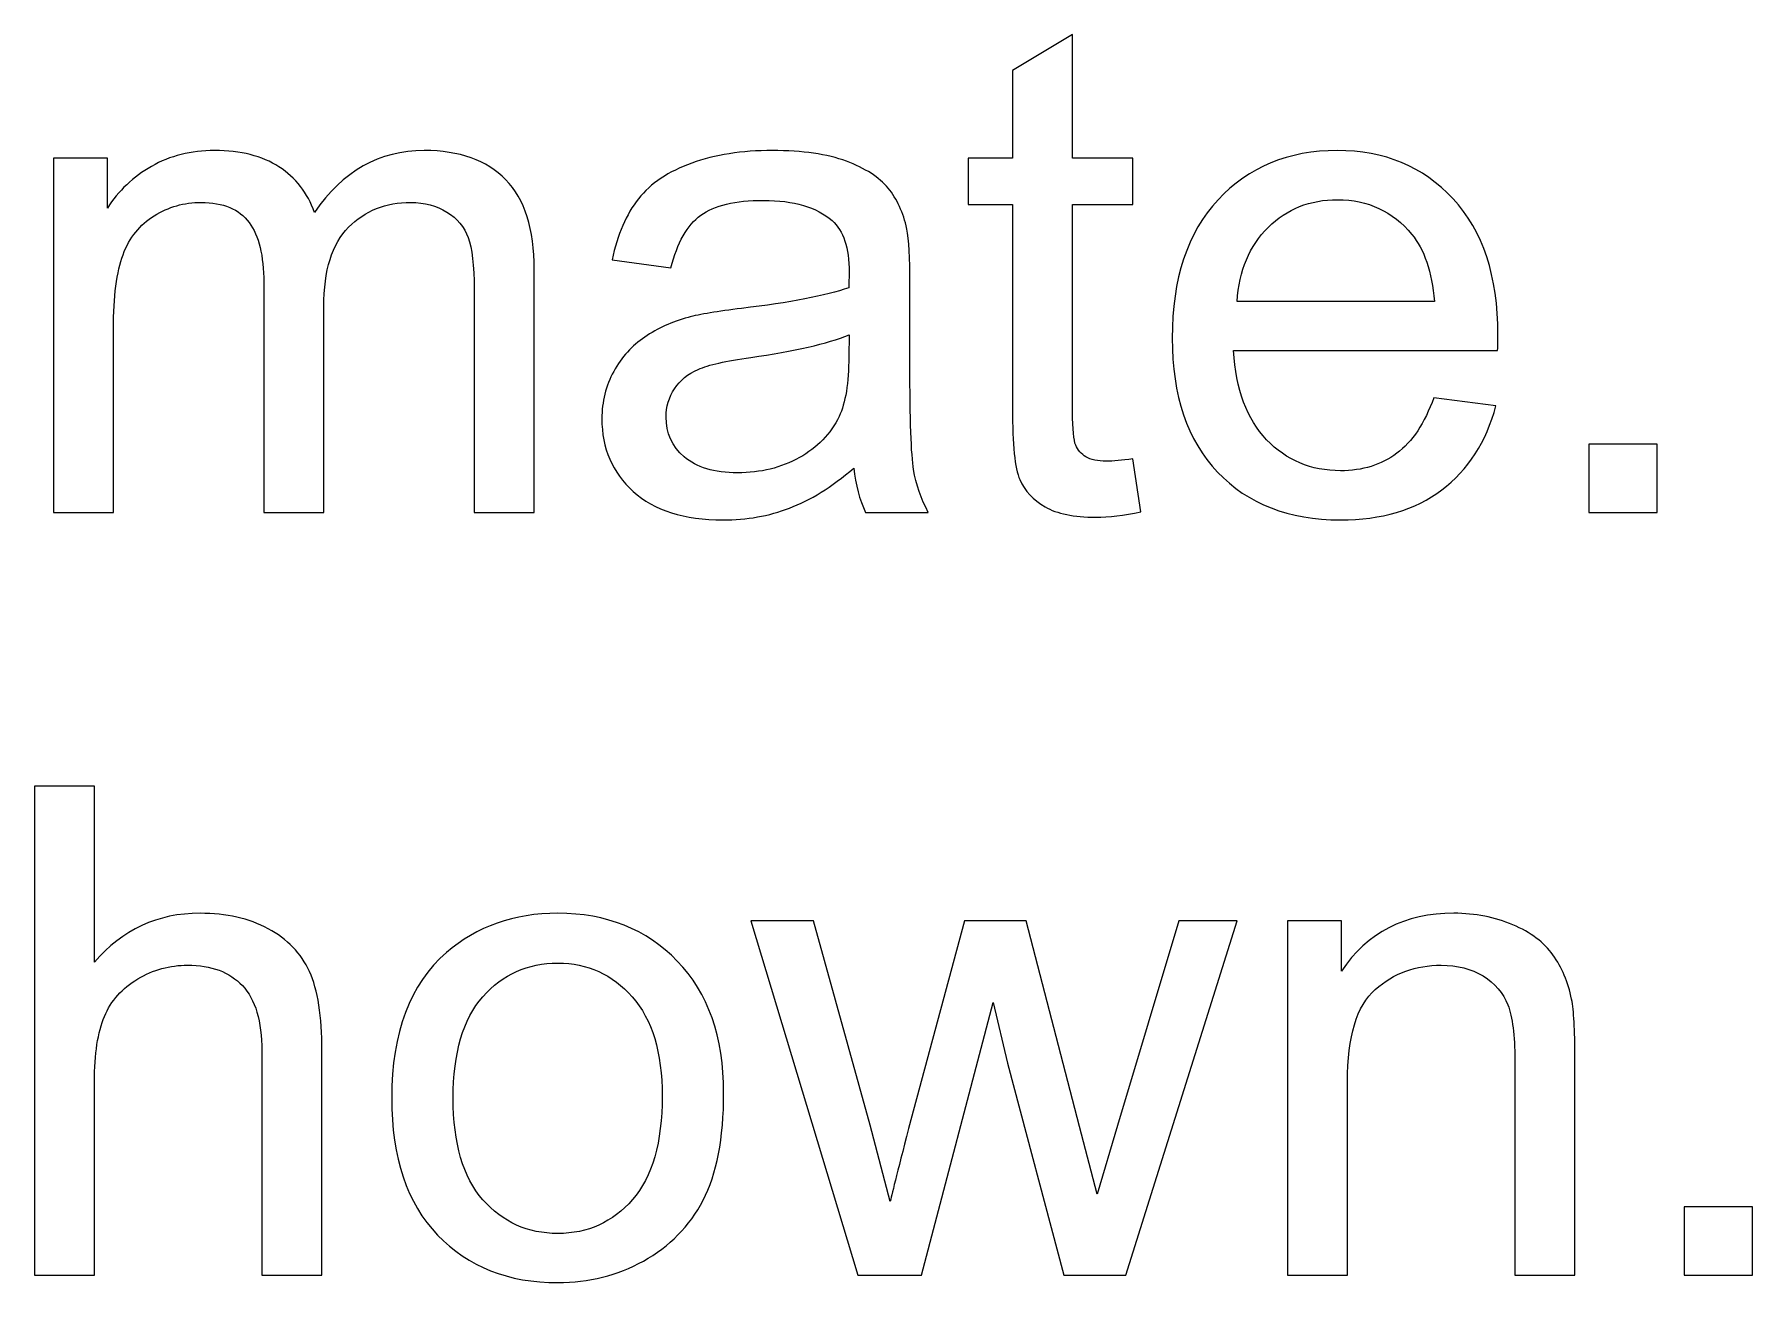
# Model space of a CAD drawing. Header units: centimetres. Extents: x -73.3 to 26.2, y -19.8 to 24.4.
# Drawn here: x 18.238 to 21.648, y 21.884 to 24.362 of the extents above; entities that cross this region are included whole.
import ezdxf

# ---------------------------------------------------------------- set-up
doc = ezdxf.new("R2010")
doc.units = ezdxf.units.CM
doc.header["$MEASUREMENT"] = 0
doc.layers.add('layer 1', color=7, linetype='Continuous')

msp = doc.modelspace()

# ---------------------------------------------------------------- linework, layer by layer
at = {"layer": 'layer 1', "color": 250}
for points, knots in [([(20.4175, 23.51965), (20.4175, 23.51965), (20.43376, 23.41437), (20.43376, 23.41437), (20.43376, 23.41437), (20.40033, 23.40737), (20.37028, 23.40375), (20.34407, 23.40375), (20.34407, 23.40375), (20.30092, 23.40375), (20.26749, 23.41053), (20.24354, 23.42431), (20.24354, 23.42431), (20.21982, 23.43809), (20.2031, 23.45594), (20.19339, 23.4783), (20.19339, 23.4783), (20.18367, 23.50067), (20.17893, 23.54766), (20.17893, 23.61928), (20.17893, 23.61928), (20.17893, 23.61928), (20.17893, 24.02457), (20.17893, 24.02457), (20.17893, 24.02457), (20.17893, 24.02457), (20.09082, 24.02457), (20.09082, 24.02457), (20.09082, 24.02457), (20.09082, 24.02457), (20.09082, 24.11675), (20.09082, 24.11675), (20.09082, 24.11675), (20.09082, 24.11675), (20.17893, 24.11675), (20.17893, 24.11675), (20.17893, 24.11675), (20.17893, 24.11675), (20.17893, 24.29071), (20.17893, 24.29071), (20.17893, 24.29071), (20.17893, 24.29071), (20.29821, 24.36232), (20.29821, 24.36232), (20.29821, 24.36232), (20.29821, 24.36232), (20.29821, 24.11675), (20.29821, 24.11675), (20.29821, 24.11675), (20.29821, 24.11675), (20.4175, 24.11675), (20.4175, 24.11675), (20.4175, 24.11675), (20.4175, 24.11675), (20.4175, 24.02457), (20.4175, 24.02457), (20.4175, 24.02457), (20.4175, 24.02457), (20.29821, 24.02457), (20.29821, 24.02457), (20.29821, 24.02457), (20.29821, 24.02457), (20.29821, 23.6125), (20.29821, 23.6125), (20.29821, 23.6125), (20.29821, 23.57839), (20.30024, 23.55647), (20.30454, 23.54676), (20.30454, 23.54676), (20.3086, 23.53704), (20.31538, 23.52936), (20.32487, 23.52349), (20.32487, 23.52349), (20.33436, 23.51784), (20.34791, 23.5149), (20.36553, 23.5149), (20.36553, 23.5149), (20.37864, 23.5149), (20.39603, 23.51648), (20.4175, 23.51965)], [0, 0, 0, 0, 0.047619, 0.047619, 0.047619, 0.047619, 0.0952381, 0.0952381, 0.0952381, 0.0952381, 0.1428571, 0.1428571, 0.1428571, 0.1428571, 0.1904762, 0.1904762, 0.1904762, 0.1904762, 0.2380952, 0.2380952, 0.2380952, 0.2380952, 0.2857143, 0.2857143, 0.2857143, 0.2857143, 0.3333333, 0.3333333, 0.3333333, 0.3333333, 0.3809524, 0.3809524, 0.3809524, 0.3809524, 0.4285714, 0.4285714, 0.4285714, 0.4285714, 0.4761905, 0.4761905, 0.4761905, 0.4761905, 0.5238095, 0.5238095, 0.5238095, 0.5238095, 0.5714286, 0.5714286, 0.5714286, 0.5714286, 0.6190476, 0.6190476, 0.6190476, 0.6190476, 0.6666667, 0.6666667, 0.6666667, 0.6666667, 0.7142857, 0.7142857, 0.7142857, 0.7142857, 0.7619048, 0.7619048, 0.7619048, 0.7619048, 0.8095238, 0.8095238, 0.8095238, 0.8095238, 0.8571429, 0.8571429, 0.8571429, 0.8571429, 0.9047619, 0.9047619, 0.9047619, 0.9047619, 1, 1, 1, 1]), ([(18.27556, 23.41324), (18.27556, 23.41324), (18.27556, 24.11675), (18.27556, 24.11675), (18.27556, 24.11675), (18.27556, 24.11675), (18.38265, 24.11675), (18.38265, 24.11675), (18.38265, 24.11675), (18.38265, 24.11675), (18.38265, 24.01735), (18.38265, 24.01735), (18.38265, 24.01735), (18.40456, 24.05169), (18.43393, 24.07947), (18.47053, 24.10026), (18.47053, 24.10026), (18.50713, 24.12127), (18.5487, 24.13166), (18.59546, 24.13166), (18.59546, 24.13166), (18.64743, 24.13166), (18.69012, 24.12082), (18.72333, 24.09935), (18.72333, 24.09935), (18.75654, 24.07767), (18.78004, 24.04762), (18.79359, 24.00876), (18.79359, 24.00876), (18.84962, 24.09077), (18.92214, 24.13166), (19.01161, 24.13166), (19.01161, 24.13166), (19.08164, 24.13166), (19.13563, 24.11246), (19.17314, 24.07383), (19.17314, 24.07383), (19.21087, 24.03519), (19.22984, 23.97578), (19.22984, 23.89558), (19.22984, 23.89558), (19.22984, 23.89558), (19.22984, 23.41324), (19.22984, 23.41324), (19.22984, 23.41324), (19.22984, 23.41324), (19.11056, 23.41324), (19.11056, 23.41324), (19.11056, 23.41324), (19.11056, 23.41324), (19.11056, 23.85604), (19.11056, 23.85604), (19.11056, 23.85604), (19.11056, 23.90348), (19.10649, 23.93782), (19.09881, 23.95883), (19.09881, 23.95883), (19.09113, 23.97984), (19.07712, 23.99656), (19.05656, 24.00944), (19.05656, 24.00944), (19.03623, 24.02232), (19.01228, 24.02864), (18.98495, 24.02864), (18.98495, 24.02864), (18.93525, 24.02864), (18.89413, 24.01215), (18.86137, 23.97939), (18.86137, 23.97939), (18.82861, 23.94641), (18.81235, 23.89377), (18.81235, 23.82147), (18.81235, 23.82147), (18.81235, 23.82147), (18.81235, 23.41324), (18.81235, 23.41324), (18.81235, 23.41324), (18.81235, 23.41324), (18.69306, 23.41324), (18.69306, 23.41324), (18.69306, 23.41324), (18.69306, 23.41324), (18.69306, 23.86982), (18.69306, 23.86982), (18.69306, 23.86982), (18.69306, 23.92269), (18.68335, 23.96245), (18.66392, 23.98888), (18.66392, 23.98888), (18.64449, 24.01531), (18.61263, 24.02864), (18.56858, 24.02864), (18.56858, 24.02864), (18.53514, 24.02864), (18.50419, 24.01983), (18.47573, 24.00221), (18.47573, 24.00221), (18.44726, 23.98459), (18.4267, 23.95883), (18.41383, 23.92472), (18.41383, 23.92472), (18.40117, 23.89083), (18.39485, 23.84181), (18.39485, 23.77787), (18.39485, 23.77787), (18.39485, 23.77787), (18.39485, 23.41324), (18.39485, 23.41324), (18.39485, 23.41324), (18.39485, 23.41324), (18.27556, 23.41324), (18.27556, 23.41324)], [0, 0, 0, 0, 0.0344828, 0.0344828, 0.0344828, 0.0344828, 0.0689655, 0.0689655, 0.0689655, 0.0689655, 0.1034483, 0.1034483, 0.1034483, 0.1034483, 0.137931, 0.137931, 0.137931, 0.137931, 0.1724138, 0.1724138, 0.1724138, 0.1724138, 0.2068966, 0.2068966, 0.2068966, 0.2068966, 0.2413793, 0.2413793, 0.2413793, 0.2413793, 0.2758621, 0.2758621, 0.2758621, 0.2758621, 0.3103448, 0.3103448, 0.3103448, 0.3103448, 0.3448276, 0.3448276, 0.3448276, 0.3448276, 0.3793103, 0.3793103, 0.3793103, 0.3793103, 0.4137931, 0.4137931, 0.4137931, 0.4137931, 0.4482759, 0.4482759, 0.4482759, 0.4482759, 0.4827586, 0.4827586, 0.4827586, 0.4827586, 0.5172414, 0.5172414, 0.5172414, 0.5172414, 0.5517241, 0.5517241, 0.5517241, 0.5517241, 0.5862069, 0.5862069, 0.5862069, 0.5862069, 0.6206897, 0.6206897, 0.6206897, 0.6206897, 0.6551724, 0.6551724, 0.6551724, 0.6551724, 0.6896552, 0.6896552, 0.6896552, 0.6896552, 0.7241379, 0.7241379, 0.7241379, 0.7241379, 0.7586207, 0.7586207, 0.7586207, 0.7586207, 0.7931034, 0.7931034, 0.7931034, 0.7931034, 0.8275862, 0.8275862, 0.8275862, 0.8275862, 0.862069, 0.862069, 0.862069, 0.862069, 0.8965517, 0.8965517, 0.8965517, 0.8965517, 0.9310345, 0.9310345, 0.9310345, 0.9310345, 1, 1, 1, 1]), ([(19.86422, 23.50135), (19.81994, 23.46362), (19.77724, 23.43719), (19.73635, 23.4216), (19.73635, 23.4216), (19.69546, 23.40601), (19.65163, 23.39833), (19.60464, 23.39833), (19.60464, 23.39833), (19.52738, 23.39833), (19.46796, 23.41708), (19.42639, 23.45481), (19.42639, 23.45481), (19.38482, 23.49231), (19.36404, 23.54043), (19.36404, 23.59894), (19.36404, 23.59894), (19.36404, 23.63328), (19.37195, 23.66469), (19.38753, 23.69315), (19.38753, 23.69315), (19.40335, 23.72162), (19.42391, 23.74421), (19.44921, 23.76138), (19.44921, 23.76138), (19.47474, 23.77855), (19.5032, 23.79165), (19.53506, 23.80046), (19.53506, 23.80046), (19.55855, 23.80656), (19.59402, 23.81244), (19.64124, 23.81831), (19.64124, 23.81831), (19.73748, 23.82961), (19.80865, 23.84339), (19.85406, 23.8592), (19.85406, 23.8592), (19.85451, 23.87547), (19.85473, 23.88586), (19.85473, 23.89015), (19.85473, 23.89015), (19.85473, 23.9385), (19.84344, 23.97261), (19.82085, 23.99249), (19.82085, 23.99249), (19.79035, 24.01938), (19.74494, 24.03271), (19.68484, 24.03271), (19.68484, 24.03271), (19.62859, 24.03271), (19.58702, 24.02277), (19.56036, 24.00311), (19.56036, 24.00311), (19.53348, 23.98346), (19.51382, 23.94867), (19.50094, 23.89851), (19.50094, 23.89851), (19.50094, 23.89851), (19.38437, 23.91478), (19.38437, 23.91478), (19.38437, 23.91478), (19.39499, 23.96471), (19.41238, 24.00515), (19.43678, 24.03587), (19.43678, 24.03587), (19.46118, 24.0666), (19.49643, 24.09009), (19.54251, 24.10681), (19.54251, 24.10681), (19.58838, 24.1233), (19.64192, 24.13166), (19.70246, 24.13166), (19.70246, 24.13166), (19.76256, 24.13166), (19.81158, 24.12466), (19.84931, 24.11042), (19.84931, 24.11042), (19.88681, 24.09619), (19.9146, 24.07857), (19.93222, 24.05711), (19.93222, 24.05711), (19.94984, 24.03564), (19.96227, 24.00853), (19.9695, 23.97578), (19.9695, 23.97578), (19.97334, 23.95544), (19.97537, 23.91885), (19.97537, 23.86621), (19.97537, 23.86621), (19.97537, 23.86621), (19.97537, 23.70806), (19.97537, 23.70806), (19.97537, 23.70806), (19.97537, 23.59759), (19.97786, 23.52778), (19.98283, 23.49819), (19.98283, 23.49819), (19.98757, 23.46859), (19.99751, 23.44035), (20.01197, 23.41324), (20.01197, 23.41324), (20.01197, 23.41324), (19.88727, 23.41324), (19.88727, 23.41324), (19.88727, 23.41324), (19.87529, 23.43832), (19.86761, 23.46769), (19.86422, 23.50135)], [0, 0, 0, 0, 0.0357143, 0.0357143, 0.0357143, 0.0357143, 0.0714286, 0.0714286, 0.0714286, 0.0714286, 0.1071429, 0.1071429, 0.1071429, 0.1071429, 0.1428571, 0.1428571, 0.1428571, 0.1428571, 0.1785714, 0.1785714, 0.1785714, 0.1785714, 0.2142857, 0.2142857, 0.2142857, 0.2142857, 0.25, 0.25, 0.25, 0.25, 0.2857143, 0.2857143, 0.2857143, 0.2857143, 0.3214286, 0.3214286, 0.3214286, 0.3214286, 0.3571429, 0.3571429, 0.3571429, 0.3571429, 0.3928571, 0.3928571, 0.3928571, 0.3928571, 0.4285714, 0.4285714, 0.4285714, 0.4285714, 0.4642857, 0.4642857, 0.4642857, 0.4642857, 0.5, 0.5, 0.5, 0.5, 0.5357143, 0.5357143, 0.5357143, 0.5357143, 0.5714286, 0.5714286, 0.5714286, 0.5714286, 0.6071429, 0.6071429, 0.6071429, 0.6071429, 0.6428571, 0.6428571, 0.6428571, 0.6428571, 0.6785714, 0.6785714, 0.6785714, 0.6785714, 0.7142857, 0.7142857, 0.7142857, 0.7142857, 0.75, 0.75, 0.75, 0.75, 0.7857143, 0.7857143, 0.7857143, 0.7857143, 0.8214286, 0.8214286, 0.8214286, 0.8214286, 0.8571429, 0.8571429, 0.8571429, 0.8571429, 0.8928571, 0.8928571, 0.8928571, 0.8928571, 0.9285714, 0.9285714, 0.9285714, 0.9285714, 1, 1, 1, 1]), ([(21.01505, 23.64097), (21.01505, 23.64097), (21.13841, 23.6247), (21.13841, 23.6247), (21.13841, 23.6247), (21.1192, 23.55308), (21.08328, 23.49728), (21.03087, 23.45775), (21.03087, 23.45775), (20.97846, 23.41821), (20.91158, 23.39833), (20.83003, 23.39833), (20.83003, 23.39833), (20.72746, 23.39833), (20.64613, 23.42996), (20.58604, 23.49322), (20.58604, 23.49322), (20.52594, 23.55625), (20.49589, 23.64503), (20.49589, 23.75912), (20.49589, 23.75912), (20.49589, 23.87705), (20.52617, 23.96877), (20.58694, 24.03384), (20.58694, 24.03384), (20.64771, 24.09913), (20.72656, 24.13166), (20.82348, 24.13166), (20.82348, 24.13166), (20.91723, 24.13166), (20.99382, 24.09981), (21.05323, 24.03587), (21.05323, 24.03587), (21.11265, 23.97194), (21.14247, 23.88202), (21.14247, 23.76612), (21.14247, 23.76612), (21.14247, 23.75912), (21.14225, 23.7485), (21.14179, 23.7345), (21.14179, 23.7345), (21.14179, 23.7345), (20.61789, 23.7345), (20.61789, 23.7345), (20.61789, 23.7345), (20.62241, 23.65746), (20.6441, 23.59827), (20.68341, 23.55738), (20.68341, 23.55738), (20.72249, 23.51648), (20.77151, 23.49593), (20.83003, 23.49593), (20.83003, 23.49593), (20.87363, 23.49593), (20.91091, 23.50745), (20.94163, 23.53049), (20.94163, 23.53049), (20.97258, 23.55354), (20.99698, 23.59036), (21.01505, 23.64097)], [0, 0, 0, 0, 0.0625, 0.0625, 0.0625, 0.0625, 0.125, 0.125, 0.125, 0.125, 0.1875, 0.1875, 0.1875, 0.1875, 0.25, 0.25, 0.25, 0.25, 0.3125, 0.3125, 0.3125, 0.3125, 0.375, 0.375, 0.375, 0.375, 0.4375, 0.4375, 0.4375, 0.4375, 0.5, 0.5, 0.5, 0.5, 0.5625, 0.5625, 0.5625, 0.5625, 0.625, 0.625, 0.625, 0.625, 0.6875, 0.6875, 0.6875, 0.6875, 0.75, 0.75, 0.75, 0.75, 0.8125, 0.8125, 0.8125, 0.8125, 0.875, 0.875, 0.875, 0.875, 1, 1, 1, 1]), ([(20.62467, 23.83209), (20.62467, 23.83209), (21.01641, 23.83209), (21.01641, 23.83209), (21.01641, 23.83209), (21.01121, 23.89128), (20.99608, 23.93556), (20.97145, 23.96516), (20.97145, 23.96516), (20.93372, 24.01102), (20.88447, 24.03406), (20.82415, 24.03406), (20.82415, 24.03406), (20.76948, 24.03406), (20.72362, 24.01576), (20.68634, 23.97917), (20.68634, 23.97917), (20.64929, 23.94257), (20.62873, 23.89354), (20.62467, 23.83209)], [0, 0, 0, 0, 0.1666667, 0.1666667, 0.1666667, 0.1666667, 0.3333333, 0.3333333, 0.3333333, 0.3333333, 0.5, 0.5, 0.5, 0.5, 0.6666667, 0.6666667, 0.6666667, 0.6666667, 1, 1, 1, 1]), ([(19.85473, 23.76567), (19.81136, 23.74805), (19.74629, 23.73314), (19.65954, 23.72094), (19.65954, 23.72094), (19.61029, 23.71394), (19.5755, 23.70603), (19.55517, 23.69722), (19.55517, 23.69722), (19.53483, 23.68841), (19.51924, 23.67553), (19.50817, 23.65881), (19.50817, 23.65881), (19.4971, 23.64187), (19.49146, 23.62312), (19.49146, 23.60233), (19.49146, 23.60233), (19.49146, 23.57093), (19.50343, 23.5445), (19.5276, 23.52349), (19.5276, 23.52349), (19.55178, 23.50248), (19.58702, 23.49186), (19.63333, 23.49186), (19.63333, 23.49186), (19.67919, 23.49186), (19.72009, 23.5018), (19.75601, 23.52191), (19.75601, 23.52191), (19.7917, 23.54179), (19.81813, 23.56912), (19.83485, 23.60369), (19.83485, 23.60369), (19.84773, 23.63057), (19.85406, 23.67011), (19.85406, 23.7223), (19.85406, 23.7223), (19.85406, 23.7223), (19.85473, 23.76567), (19.85473, 23.76567)], [0, 0, 0, 0, 0.0909091, 0.0909091, 0.0909091, 0.0909091, 0.1818182, 0.1818182, 0.1818182, 0.1818182, 0.2727273, 0.2727273, 0.2727273, 0.2727273, 0.3636364, 0.3636364, 0.3636364, 0.3636364, 0.4545455, 0.4545455, 0.4545455, 0.4545455, 0.5454545, 0.5454545, 0.5454545, 0.5454545, 0.6363636, 0.6363636, 0.6363636, 0.6363636, 0.7272727, 0.7272727, 0.7272727, 0.7272727, 0.8181818, 0.8181818, 0.8181818, 0.8181818, 1, 1, 1, 1]), ([(21.32298, 23.41324), (21.32298, 23.41324), (21.32298, 23.54879), (21.32298, 23.54879), (21.32298, 23.54879), (21.32298, 23.54879), (21.45853, 23.54879), (21.45853, 23.54879), (21.45853, 23.54879), (21.45853, 23.54879), (21.45853, 23.41324), (21.45853, 23.41324), (21.45853, 23.41324), (21.45853, 23.41324), (21.32298, 23.41324), (21.32298, 23.41324)], [0, 0, 0, 0, 0.2, 0.2, 0.2, 0.2, 0.4, 0.4, 0.4, 0.4, 0.6, 0.6, 0.6, 0.6, 1, 1, 1, 1]), ([(18.23784, 21.89891), (18.23784, 21.89891), (18.23784, 22.86946), (18.23784, 22.86946), (18.23784, 22.86946), (18.23784, 22.86946), (18.35713, 22.86946), (18.35713, 22.86946), (18.35713, 22.86946), (18.35713, 22.86946), (18.35713, 22.52019), (18.35713, 22.52019), (18.35713, 22.52019), (18.41248, 22.58502), (18.48229, 22.61733), (18.56678, 22.61733), (18.56678, 22.61733), (18.61852, 22.61733), (18.66347, 22.60716), (18.70188, 22.58661), (18.70188, 22.58661), (18.74006, 22.56605), (18.7674, 22.53781), (18.78389, 22.50166), (18.78389, 22.50166), (18.80038, 22.46551), (18.80851, 22.41287), (18.80851, 22.3442), (18.80851, 22.3442), (18.80851, 22.3442), (18.80851, 21.89891), (18.80851, 21.89891), (18.80851, 21.89891), (18.80851, 21.89891), (18.68923, 21.89891), (18.68923, 21.89891), (18.68923, 21.89891), (18.68923, 21.89891), (18.68923, 22.34374), (18.68923, 22.34374), (18.68923, 22.34374), (18.68923, 22.40316), (18.67635, 22.44654), (18.65082, 22.47365), (18.65082, 22.47365), (18.62507, 22.50076), (18.58892, 22.51431), (18.54193, 22.51431), (18.54193, 22.51431), (18.50691, 22.51431), (18.47393, 22.50527), (18.44298, 22.48698), (18.44298, 22.48698), (18.41203, 22.46868), (18.39011, 22.44383), (18.37678, 22.41242), (18.37678, 22.41242), (18.36368, 22.38125), (18.35713, 22.3381), (18.35713, 22.28297), (18.35713, 22.28297), (18.35713, 22.28297), (18.35713, 21.89891), (18.35713, 21.89891), (18.35713, 21.89891), (18.35713, 21.89891), (18.23784, 21.89891), (18.23784, 21.89891)], [0, 0, 0, 0, 0.0555556, 0.0555556, 0.0555556, 0.0555556, 0.1111111, 0.1111111, 0.1111111, 0.1111111, 0.1666667, 0.1666667, 0.1666667, 0.1666667, 0.2222222, 0.2222222, 0.2222222, 0.2222222, 0.2777778, 0.2777778, 0.2777778, 0.2777778, 0.3333333, 0.3333333, 0.3333333, 0.3333333, 0.3888889, 0.3888889, 0.3888889, 0.3888889, 0.4444444, 0.4444444, 0.4444444, 0.4444444, 0.5, 0.5, 0.5, 0.5, 0.5555556, 0.5555556, 0.5555556, 0.5555556, 0.6111111, 0.6111111, 0.6111111, 0.6111111, 0.6666667, 0.6666667, 0.6666667, 0.6666667, 0.7222222, 0.7222222, 0.7222222, 0.7222222, 0.7777778, 0.7777778, 0.7777778, 0.7777778, 0.8333333, 0.8333333, 0.8333333, 0.8333333, 0.8888889, 0.8888889, 0.8888889, 0.8888889, 1, 1, 1, 1]), ([(18.947, 22.25066), (18.947, 22.38057), (18.98315, 22.47681), (19.05567, 22.53939), (19.05567, 22.53939), (19.11599, 22.59135), (19.18986, 22.61733), (19.27684, 22.61733), (19.27684, 22.61733), (19.37331, 22.61733), (19.45238, 22.5857), (19.51383, 22.52244), (19.51383, 22.52244), (19.57505, 22.45941), (19.60578, 22.37198), (19.60578, 22.26061), (19.60578, 22.26061), (19.60578, 22.17024), (19.59222, 22.0993), (19.56511, 22.04756), (19.56511, 22.04756), (19.538, 21.99583), (19.49847, 21.95562), (19.44651, 21.92692), (19.44651, 21.92692), (19.39477, 21.89823), (19.33807, 21.884), (19.27684, 21.884), (19.27684, 21.884), (19.17834, 21.884), (19.09882, 21.9154), (19.03805, 21.97843), (19.03805, 21.97843), (18.97727, 22.04146), (18.947, 22.13228), (18.947, 22.25066)], [0, 0, 0, 0, 0.1, 0.1, 0.1, 0.1, 0.2, 0.2, 0.2, 0.2, 0.3, 0.3, 0.3, 0.3, 0.4, 0.4, 0.4, 0.4, 0.5, 0.5, 0.5, 0.5, 0.6, 0.6, 0.6, 0.6, 0.7, 0.7, 0.7, 0.7, 0.8, 0.8, 0.8, 0.8, 1, 1, 1, 1]), ([(20.72452, 21.89891), (20.72452, 21.89891), (20.72452, 22.60242), (20.72452, 22.60242), (20.72452, 22.60242), (20.72452, 22.60242), (20.83161, 22.60242), (20.83161, 22.60242), (20.83161, 22.60242), (20.83161, 22.60242), (20.83161, 22.50256), (20.83161, 22.50256), (20.83161, 22.50256), (20.88312, 22.57915), (20.95767, 22.61733), (21.05504, 22.61733), (21.05504, 22.61733), (21.09751, 22.61733), (21.13637, 22.60965), (21.17184, 22.59451), (21.17184, 22.59451), (21.20731, 22.57938), (21.23397, 22.55927), (21.25159, 22.53464), (21.25159, 22.53464), (21.26921, 22.51002), (21.28164, 22.48065), (21.28864, 22.44676), (21.28864, 22.44676), (21.29293, 22.42462), (21.29519, 22.38599), (21.29519, 22.33087), (21.29519, 22.33087), (21.29519, 22.33087), (21.29519, 21.89891), (21.29519, 21.89891), (21.29519, 21.89891), (21.29519, 21.89891), (21.17591, 21.89891), (21.17591, 21.89891), (21.17591, 21.89891), (21.17591, 21.89891), (21.17591, 22.32635), (21.17591, 22.32635), (21.17591, 22.32635), (21.17591, 22.37492), (21.17139, 22.41129), (21.16213, 22.43524), (21.16213, 22.43524), (21.15286, 22.45919), (21.13637, 22.47839), (21.11288, 22.49285), (21.11288, 22.49285), (21.08938, 22.50708), (21.06159, 22.51431), (21.02997, 22.51431), (21.02997, 22.51431), (20.97936, 22.51431), (20.93576, 22.49827), (20.89893, 22.46597), (20.89893, 22.46597), (20.86211, 22.43388), (20.84381, 22.37266), (20.84381, 22.28275), (20.84381, 22.28275), (20.84381, 22.28275), (20.84381, 21.89891), (20.84381, 21.89891), (20.84381, 21.89891), (20.84381, 21.89891), (20.72452, 21.89891), (20.72452, 21.89891)], [0, 0, 0, 0, 0.0526316, 0.0526316, 0.0526316, 0.0526316, 0.1052632, 0.1052632, 0.1052632, 0.1052632, 0.1578947, 0.1578947, 0.1578947, 0.1578947, 0.2105263, 0.2105263, 0.2105263, 0.2105263, 0.2631579, 0.2631579, 0.2631579, 0.2631579, 0.3157895, 0.3157895, 0.3157895, 0.3157895, 0.3684211, 0.3684211, 0.3684211, 0.3684211, 0.4210526, 0.4210526, 0.4210526, 0.4210526, 0.4736842, 0.4736842, 0.4736842, 0.4736842, 0.5263158, 0.5263158, 0.5263158, 0.5263158, 0.5789474, 0.5789474, 0.5789474, 0.5789474, 0.6315789, 0.6315789, 0.6315789, 0.6315789, 0.6842105, 0.6842105, 0.6842105, 0.6842105, 0.7368421, 0.7368421, 0.7368421, 0.7368421, 0.7894737, 0.7894737, 0.7894737, 0.7894737, 0.8421053, 0.8421053, 0.8421053, 0.8421053, 0.8947368, 0.8947368, 0.8947368, 0.8947368, 1, 1, 1, 1]), ([(19.87214, 21.89891), (19.87214, 21.89891), (19.65955, 22.60242), (19.65955, 22.60242), (19.65955, 22.60242), (19.65955, 22.60242), (19.78426, 22.60242), (19.78426, 22.60242), (19.78426, 22.60242), (19.78426, 22.60242), (19.89654, 22.19644), (19.89654, 22.19644), (19.89654, 22.19644), (19.89654, 22.19644), (19.9363, 22.04531), (19.9363, 22.04531), (19.9363, 22.04531), (19.93788, 22.05276), (19.95008, 22.10111), (19.97267, 22.19034), (19.97267, 22.19034), (19.97267, 22.19034), (20.08405, 22.60242), (20.08405, 22.60242), (20.08405, 22.60242), (20.08405, 22.60242), (20.20627, 22.60242), (20.20627, 22.60242), (20.20627, 22.60242), (20.20627, 22.60242), (20.31223, 22.19396), (20.31223, 22.19396), (20.31223, 22.19396), (20.31223, 22.19396), (20.34679, 22.05999), (20.34679, 22.05999), (20.34679, 22.05999), (20.34679, 22.05999), (20.38723, 22.19577), (20.38723, 22.19577), (20.38723, 22.19577), (20.38723, 22.19577), (20.50878, 22.60242), (20.50878, 22.60242), (20.50878, 22.60242), (20.50878, 22.60242), (20.62467, 22.60242), (20.62467, 22.60242), (20.62467, 22.60242), (20.62467, 22.60242), (20.40395, 21.89891), (20.40395, 21.89891), (20.40395, 21.89891), (20.40395, 21.89891), (20.2806, 21.89891), (20.2806, 21.89891), (20.2806, 21.89891), (20.2806, 21.89891), (20.16899, 22.3198), (20.16899, 22.3198), (20.16899, 22.3198), (20.16899, 22.3198), (20.14075, 22.44021), (20.14075, 22.44021), (20.14075, 22.44021), (20.14075, 22.44021), (19.99843, 21.89891), (19.99843, 21.89891), (19.99843, 21.89891), (19.99843, 21.89891), (19.87214, 21.89891), (19.87214, 21.89891)], [0, 0, 0, 0, 0.0526316, 0.0526316, 0.0526316, 0.0526316, 0.1052632, 0.1052632, 0.1052632, 0.1052632, 0.1578947, 0.1578947, 0.1578947, 0.1578947, 0.2105263, 0.2105263, 0.2105263, 0.2105263, 0.2631579, 0.2631579, 0.2631579, 0.2631579, 0.3157895, 0.3157895, 0.3157895, 0.3157895, 0.3684211, 0.3684211, 0.3684211, 0.3684211, 0.4210526, 0.4210526, 0.4210526, 0.4210526, 0.4736842, 0.4736842, 0.4736842, 0.4736842, 0.5263158, 0.5263158, 0.5263158, 0.5263158, 0.5789474, 0.5789474, 0.5789474, 0.5789474, 0.6315789, 0.6315789, 0.6315789, 0.6315789, 0.6842105, 0.6842105, 0.6842105, 0.6842105, 0.7368421, 0.7368421, 0.7368421, 0.7368421, 0.7894737, 0.7894737, 0.7894737, 0.7894737, 0.8421053, 0.8421053, 0.8421053, 0.8421053, 0.8947368, 0.8947368, 0.8947368, 0.8947368, 1, 1, 1, 1]), ([(19.069, 22.25044), (19.069, 22.16052), (19.08865, 22.0932), (19.12796, 22.04869), (19.12796, 22.04869), (19.1675, 22.00396), (19.21697, 21.9816), (19.27684, 21.9816), (19.27684, 21.9816), (19.33603, 21.9816), (19.38528, 22.00396), (19.42482, 22.04892), (19.42482, 22.04892), (19.46413, 22.09388), (19.48378, 22.16233), (19.48378, 22.25428), (19.48378, 22.25428), (19.48378, 22.34103), (19.4639, 22.40677), (19.42437, 22.45128), (19.42437, 22.45128), (19.38483, 22.49601), (19.33558, 22.51838), (19.27684, 22.51838), (19.27684, 22.51838), (19.21697, 22.51838), (19.1675, 22.49624), (19.12796, 22.45173), (19.12796, 22.45173), (19.08865, 22.40723), (19.069, 22.34013), (19.069, 22.25044)], [0, 0, 0, 0, 0.1111111, 0.1111111, 0.1111111, 0.1111111, 0.2222222, 0.2222222, 0.2222222, 0.2222222, 0.3333333, 0.3333333, 0.3333333, 0.3333333, 0.4444444, 0.4444444, 0.4444444, 0.4444444, 0.5555556, 0.5555556, 0.5555556, 0.5555556, 0.6666667, 0.6666667, 0.6666667, 0.6666667, 0.7777778, 0.7777778, 0.7777778, 0.7777778, 1, 1, 1, 1]), ([(21.5123, 21.89891), (21.5123, 21.89891), (21.5123, 22.03446), (21.5123, 22.03446), (21.5123, 22.03446), (21.5123, 22.03446), (21.64785, 22.03446), (21.64785, 22.03446), (21.64785, 22.03446), (21.64785, 22.03446), (21.64785, 21.89891), (21.64785, 21.89891), (21.64785, 21.89891), (21.64785, 21.89891), (21.5123, 21.89891), (21.5123, 21.89891)], [0, 0, 0, 0, 0.2, 0.2, 0.2, 0.2, 0.4, 0.4, 0.4, 0.4, 0.6, 0.6, 0.6, 0.6, 1, 1, 1, 1])]:
    msp.add_open_spline(points, degree=3, knots=knots, dxfattribs=at)

doc.saveas('drawing.dxf')
